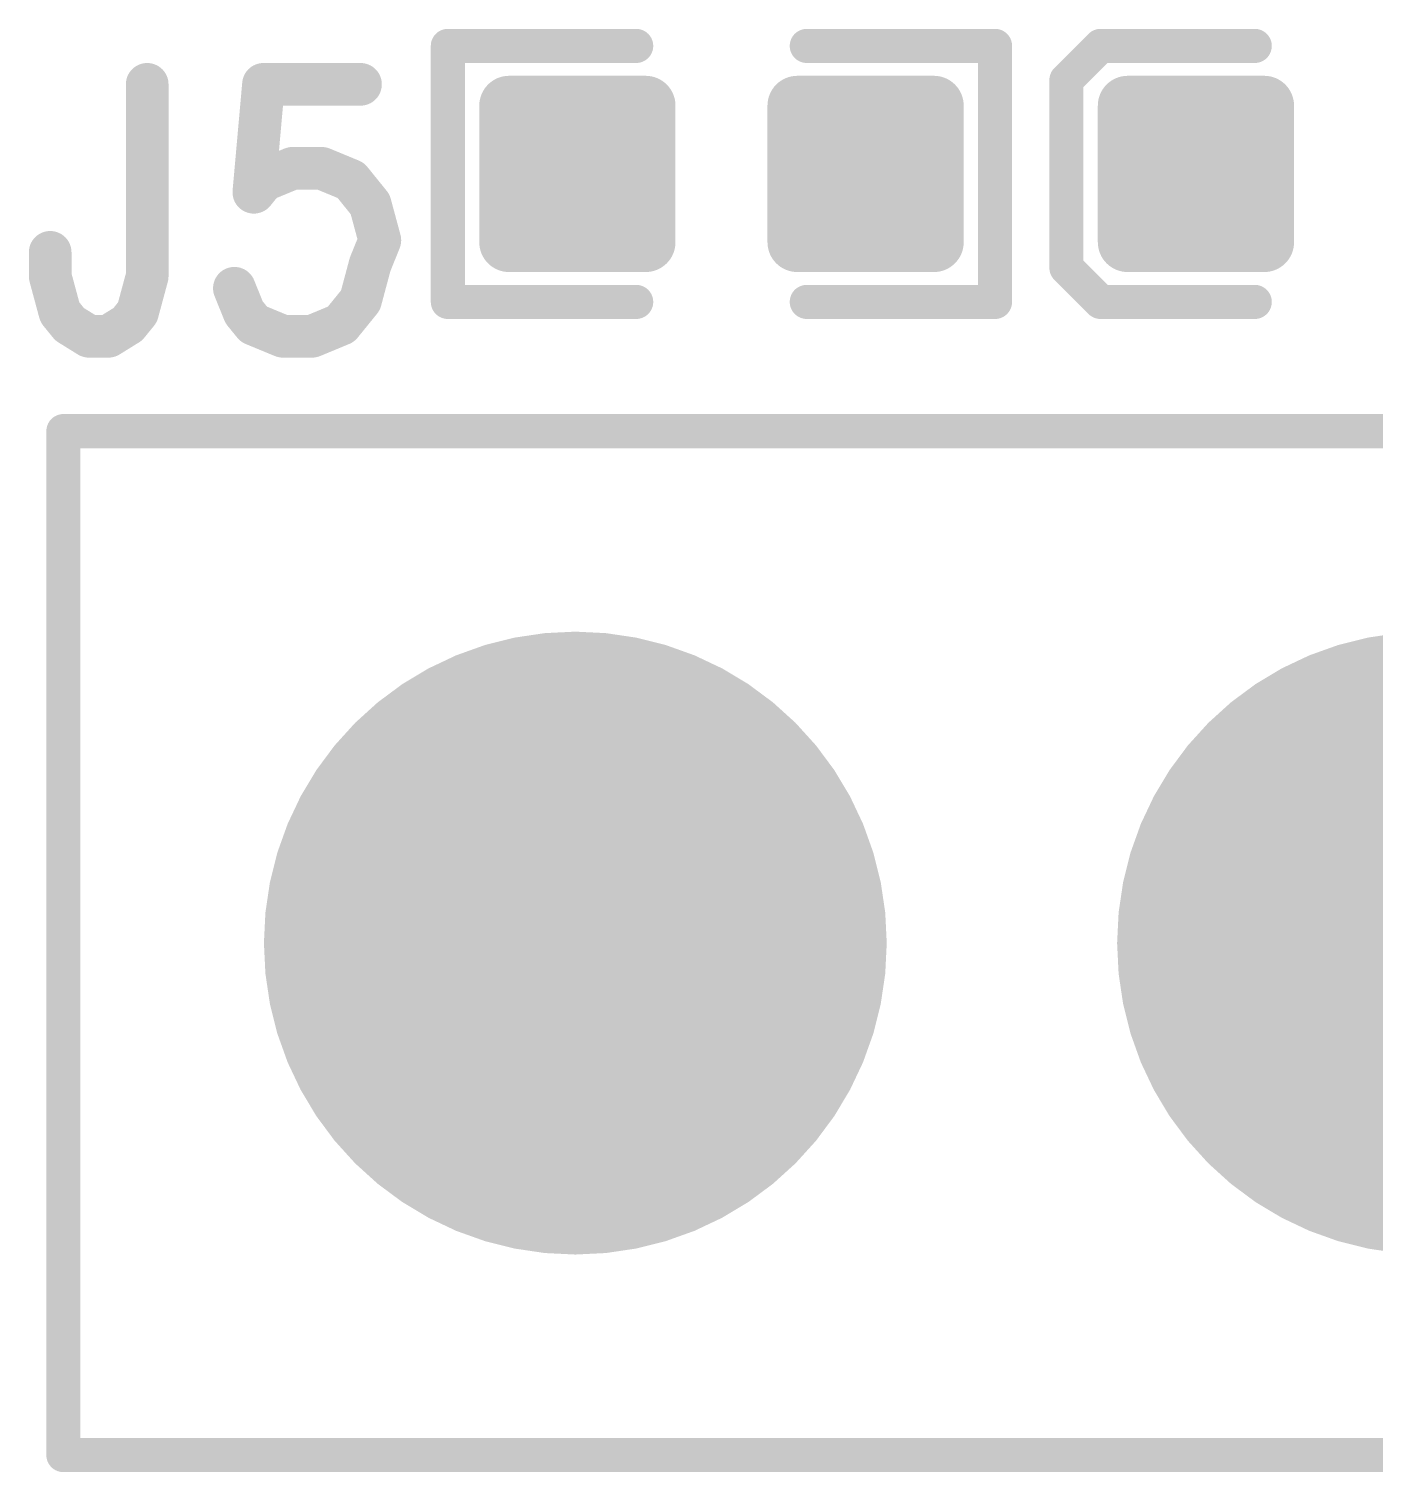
# Model space of a CAD drawing. Extents: x 17.8 to 58.4, y 21 to 93.6.
# Drawn here: x 28.613 to 32.618, y 52.625 to 56.921 of the extents above; entities that cross this region are included whole.
import ezdxf

# ---------------------------------------------------------------- set-up
doc = ezdxf.new("R2010")
doc.units = 0
doc.header["$MEASUREMENT"] = 0
doc.layers.get('0').update_dxf_attribs({"linetype": 'CONTINUOUS'})
doc.layers.add('SILKTOP_PHO', color=251, linetype='CONTINUOUS')

# ---------------------------------------------------------------- blocks, each defined once
blk = doc.blocks.new('ROUND_32')
at = {"const_width": 0.0635}
blk.add_lwpolyline([(-0.03175, 0, 1), (0.03175, 0, 1)], format="xyb", close=True, dxfattribs=at)
blk = doc.blocks.new('ROUND_33')
at = {"const_width": 0.0508}
blk.add_lwpolyline([(-0.0254, 0, 1), (0.0254, 0, 1)], format="xyb", close=True, dxfattribs=at)
blk = doc.blocks.new('ROUND_231')
at = {"const_width": 0.9271}
blk.add_lwpolyline([(-0.46355, 0, 1), (0.46355, 0, 1)], format="xyb", close=True, dxfattribs=at)
blk = doc.blocks.new('ROUND_158')
at = {"const_width": 0.0889}
blk.add_lwpolyline([(-0.04445, 0, 1), (0.04445, 0, 1)], format="xyb", close=True, dxfattribs=at)

msp = doc.modelspace()

# ---------------------------------------------------------------- linework, layer by layer
at = {"const_width": 0.1778}
for points in [[(30.042866, 56.2864), (30.042866, 56.6928)], [(30.042866, 56.6928), (30.449266, 56.6928)], [(30.2006, 56.2864), (30.2006, 56.6928)], [(30.3784, 56.2864), (30.3784, 56.6928)], [(30.449266, 56.6928), (30.449266, 56.2864)], [(30.900878, 56.2864), (30.900878, 56.6928)], [(30.900878, 56.6928), (31.307278, 56.6928)], [(30.9118, 56.2864), (30.9118, 56.6928)], [(31.0896, 56.2864), (31.0896, 56.6928)], [(31.2674, 56.2864), (31.2674, 56.6928)], [(31.307278, 56.6928), (31.307278, 56.2864)], [(31.884366, 56.2864), (31.884366, 56.6928)], [(31.884366, 56.6928), (32.290766, 56.6928)], [(31.9786, 56.2864), (31.9786, 56.6928)], [(32.1564, 56.2864), (32.1564, 56.6928)], [(32.290766, 56.6928), (32.290766, 56.2864)], [(30.042866, 56.515), (30.449266, 56.515)], [(30.900878, 56.515), (31.307278, 56.515)], [(31.884366, 56.515), (32.290766, 56.515)], [(30.042866, 56.3372), (30.449266, 56.3372)], [(30.900878, 56.3372), (31.307278, 56.3372)], [(31.884366, 56.3372), (32.290766, 56.3372)], [(30.449266, 56.2864), (30.042866, 56.2864)], [(31.307278, 56.2864), (30.900878, 56.2864)], [(32.290766, 56.2864), (31.884366, 56.2864)]]:
    msp.add_lwpolyline(points, dxfattribs=at)
at = {"layer": 'SILKTOP_PHO'}
for points, const_width in [([(29.860494, 56.1086), (29.860494, 56.8706)], 0.1016), ([(29.860494, 56.8706), (30.421072, 56.8706)], 0.1016), ([(31.489396, 56.8706), (30.929072, 56.8706)], 0.1016), ([(31.489396, 56.1086), (31.489396, 56.8706)], 0.1016), ([(31.803594, 56.8706), (31.701994, 56.769)], 0.1016), ([(32.262572, 56.8706), (31.803594, 56.8706)], 0.1016), ([(28.965398, 56.7563), (28.965398, 56.1848)], 0.127), ([(29.3116, 56.7563), (29.282898, 56.43499)], 0.127), ([(29.600398, 56.7563), (29.3116, 56.7563)], 0.127), ([(31.701994, 56.769), (31.701994, 56.2102)], 0.1016), ([(29.3116, 56.47055), (29.398214, 56.506364)], 0.127), ([(29.398214, 56.506364), (29.484828, 56.506364)], 0.127), ([(29.484828, 56.506364), (29.571442, 56.47055)], 0.127), ([(29.282898, 56.43499), (29.3116, 56.47055)], 0.127), ([(29.571442, 56.47055), (29.6291, 56.399176)], 0.127), ([(29.6291, 56.399176), (29.658056, 56.291988)], 0.127), ([(29.658056, 56.291988), (29.6291, 56.220614)], 0.127), ([(28.6766, 56.1848), (28.6766, 56.256174)], 0.127), ([(29.6291, 56.220614), (29.600398, 56.113426)], 0.127), ([(28.705556, 56.077612), (28.6766, 56.1848)], 0.127), ([(28.965398, 56.1848), (28.936442, 56.077612)], 0.127), ([(31.701994, 56.2102), (31.803594, 56.1086)], 0.1016), ([(29.253942, 56.077612), (29.224986, 56.14924)], 0.127), ([(29.600398, 56.113426), (29.542486, 56.042052)], 0.127), ([(30.421072, 56.1086), (29.860494, 56.1086)], 0.1016), ([(30.929072, 56.1086), (31.489396, 56.1086)], 0.1016), ([(31.803594, 56.1086), (32.262572, 56.1086)], 0.1016), ([(28.734512, 56.042052), (28.705556, 56.077612)], 0.127), ([(28.936442, 56.077612), (28.907486, 56.042052)], 0.127), ([(29.282898, 56.042052), (29.253942, 56.077612)], 0.127), ([(28.79217, 56.006238), (28.734512, 56.042052)], 0.127), ([(28.849828, 56.006238), (28.79217, 56.006238)], 0.127), ([(28.907486, 56.042052), (28.849828, 56.006238)], 0.127), ([(29.369512, 56.006238), (29.282898, 56.042052)], 0.127), ([(29.456126, 56.006238), (29.369512, 56.006238)], 0.127), ([(29.542486, 56.042052), (29.456126, 56.006238)], 0.127), ([(28.71597, 52.676044), (28.71597, 55.724044)], 0.1016), ([(28.71597, 55.724044), (34.30397, 55.724044)], 0.1016), ([(34.30397, 52.676044), (28.71597, 52.676044)], 0.1016)]:
    msp.add_lwpolyline(points, dxfattribs=dict(at, const_width=const_width))

# ---------------------------------------------------------------- block references
for name, p in [('ROUND_158', (30.042866, 56.6928)), ('ROUND_158', (30.2006, 56.6928)), ('ROUND_158', (30.3784, 56.6928)), ('ROUND_158', (30.449266, 56.6928)), ('ROUND_158', (30.900878, 56.6928)), ('ROUND_158', (30.9118, 56.6928)), ('ROUND_158', (31.0896, 56.6928)), ('ROUND_158', (31.2674, 56.6928)), ('ROUND_158', (31.307278, 56.6928)), ('ROUND_158', (31.884366, 56.6928)), ('ROUND_158', (31.9786, 56.6928)), ('ROUND_158', (32.1564, 56.6928)), ('ROUND_158', (32.290766, 56.6928)), ('ROUND_158', (30.042866, 56.515)), ('ROUND_158', (30.449266, 56.515)), ('ROUND_158', (30.900878, 56.515)), ('ROUND_158', (31.307278, 56.515)), ('ROUND_158', (31.884366, 56.515)), ('ROUND_158', (32.290766, 56.515)), ('ROUND_158', (30.042866, 56.3372)), ('ROUND_158', (30.449266, 56.3372)), ('ROUND_158', (30.900878, 56.3372)), ('ROUND_158', (31.307278, 56.3372)), ('ROUND_158', (31.884366, 56.3372)), ('ROUND_158', (32.290766, 56.3372)), ('ROUND_158', (30.042866, 56.2864)), ('ROUND_158', (30.042866, 56.2864)), ('ROUND_158', (30.2006, 56.2864)), ('ROUND_158', (30.3784, 56.2864)), ('ROUND_158', (30.449266, 56.2864)), ('ROUND_158', (30.900878, 56.2864)), ('ROUND_158', (30.900878, 56.2864)), ('ROUND_158', (30.9118, 56.2864)), ('ROUND_158', (31.0896, 56.2864)), ('ROUND_158', (31.2674, 56.2864)), ('ROUND_158', (31.307278, 56.2864)), ('ROUND_158', (31.884366, 56.2864)), ('ROUND_158', (31.884366, 56.2864)), ('ROUND_158', (31.9786, 56.2864)), ('ROUND_158', (32.1564, 56.2864)), ('ROUND_158', (32.290766, 56.2864)), ('ROUND_231', (30.23997, 54.200044)), ('ROUND_231', (32.77997, 54.200044))]:
    msp.add_blockref(name, p)
for name, p in [('ROUND_33', (29.860494, 56.8706)), ('ROUND_33', (30.421072, 56.8706)), ('ROUND_33', (30.929072, 56.8706)), ('ROUND_33', (31.489396, 56.8706)), ('ROUND_33', (31.803594, 56.8706)), ('ROUND_33', (32.262572, 56.8706)), ('ROUND_32', (28.965398, 56.7563)), ('ROUND_32', (29.3116, 56.7563)), ('ROUND_32', (29.600398, 56.7563)), ('ROUND_33', (31.701994, 56.769)), ('ROUND_32', (29.398214, 56.506364)), ('ROUND_32', (29.484828, 56.506364)), ('ROUND_32', (29.282898, 56.43499)), ('ROUND_32', (29.3116, 56.47055)), ('ROUND_32', (29.571442, 56.47055)), ('ROUND_32', (29.6291, 56.399176)), ('ROUND_32', (29.658056, 56.291988)), ('ROUND_32', (28.6766, 56.256174)), ('ROUND_32', (29.6291, 56.220614)), ('ROUND_32', (28.6766, 56.1848)), ('ROUND_32', (28.965398, 56.1848)), ('ROUND_33', (31.701994, 56.2102)), ('ROUND_32', (29.224986, 56.14924)), ('ROUND_32', (29.600398, 56.113426)), ('ROUND_33', (29.860494, 56.1086)), ('ROUND_33', (30.421072, 56.1086)), ('ROUND_33', (30.929072, 56.1086)), ('ROUND_33', (31.489396, 56.1086)), ('ROUND_33', (31.803594, 56.1086)), ('ROUND_33', (32.262572, 56.1086)), ('ROUND_32', (28.705556, 56.077612)), ('ROUND_32', (28.936442, 56.077612)), ('ROUND_32', (29.253942, 56.077612)), ('ROUND_32', (28.734512, 56.042052)), ('ROUND_32', (28.79217, 56.006238)), ('ROUND_32', (28.849828, 56.006238)), ('ROUND_32', (28.907486, 56.042052)), ('ROUND_32', (29.282898, 56.042052)), ('ROUND_32', (29.369512, 56.006238)), ('ROUND_32', (29.456126, 56.006238)), ('ROUND_32', (29.542486, 56.042052)), ('ROUND_33', (28.71597, 55.724044)), ('ROUND_33', (28.71597, 52.676044))]:
    msp.add_blockref(name, p, dxfattribs=at)

doc.saveas('drawing.dxf')
